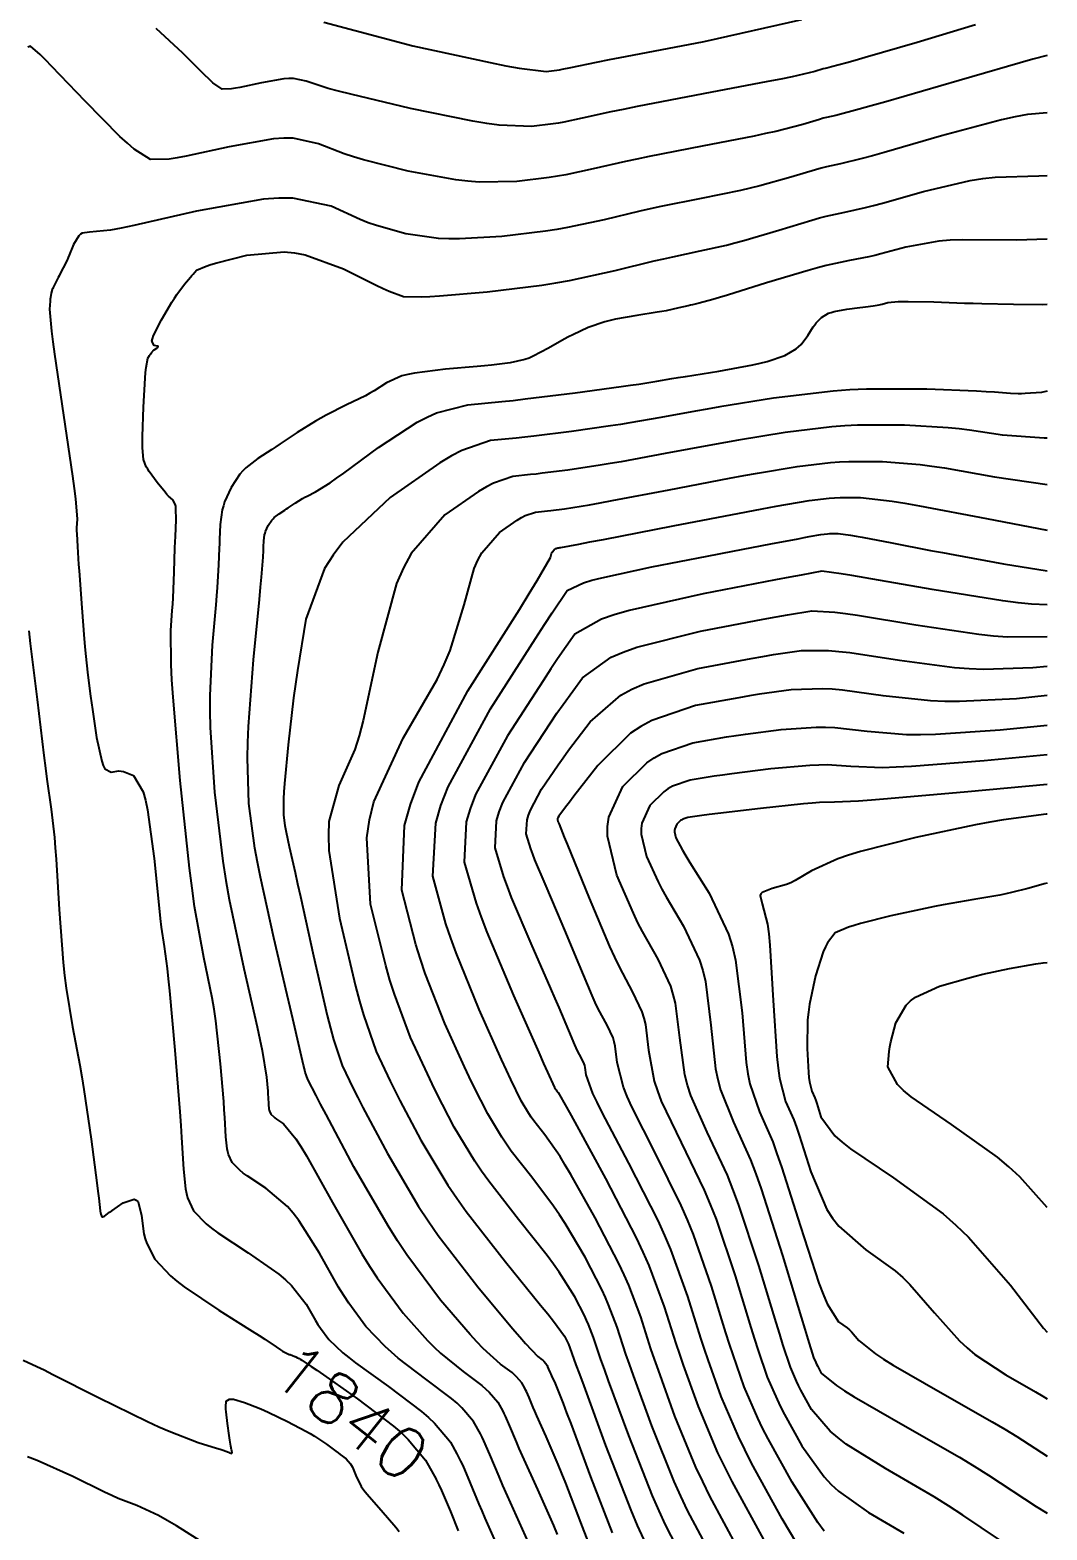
# Model space of a CAD drawing. Header units: metres. Extents: x 837475 to 838479, y 1189012 to 1191015.
# Drawn here: x 838400.2 to 838476.5, y 1190126.6 to 1190239.1 of the extents above; entities that cross this region are included whole.
import ezdxf

# ---------------------------------------------------------------- set-up
doc = ezdxf.new("R2010")
doc.units = ezdxf.units.M
doc.header["$LTSCALE"] = 0.3
doc.layers.add('COTAS 10', color=1, linetype='Continuous')
doc.layers.add('COTAS INT', color=252, linetype='Continuous')
doc.styles.get("Standard").update_dxf_attribs({"font": 'simplex.shx'})

msp = doc.modelspace()

# ---------------------------------------------------------------- linework, layer by layer
at = {"layer": 'COTAS 10'}
for points in [[(838476.51378, 1190237.23742), (838475.446, 1190236.947), (838469.928, 1190235.367), (838464.421, 1190233.765), (838463.325, 1190233.453), (838462.414, 1190233.197), (838460.674, 1190232.745), (838459.972, 1190232.592), (838459.716, 1190232.524), (838459.433, 1190232.445), (838458.19, 1190232.07), (838456.171, 1190231.545), (838455.398, 1190231.372), (838454.534, 1190231.188), (838450.643, 1190230.422), (838446.653, 1190229.648), (838445.726, 1190229.459), (838444.877, 1190229.28), (838442.453, 1190228.723), (838440.406, 1190228.281), (838439.794, 1190228.175), (838439.164, 1190228.076), (838436.725, 1190227.776), (838433.916, 1190227.742), (838433.052, 1190227.81), (838432.15, 1190227.912), (838428.583, 1190228.56), (838425.234, 1190229.403), (838424.469, 1190229.627), (838423.776, 1190229.848), (838421.859, 1190230.614), (838419.942, 1190231.03), (838419.249, 1190231.029), (838418.484, 1190230.979), (838415.136, 1190230.38), (838411.915, 1190229.673), (838411.232, 1190229.554), (838410.639, 1190229.468), (838409.251, 1190229.436), (838408.01, 1190230.219), (838407.51, 1190230.647), (838406.943, 1190231.167), (838404.331, 1190233.809), (838401.845, 1190236.413), (838401.357, 1190236.91), (838400.957, 1190237.309), (838400.235, 1190237.939), (838400.042, 1190237.851)], [(838476.51378, 1190212.05766), (838476.102, 1190211.968), (838474.862, 1190211.872), (838474.593, 1190211.86), (838474.356, 1190211.855), (838473.768, 1190211.889), (838472.575, 1190211.983), (838471.957, 1190212.016), (838471.213, 1190212.052), (838467.486, 1190212.207), (838462.959, 1190212.208), (838461.711, 1190212.147), (838460.465, 1190212.059), (838455.983, 1190211.523), (838451.972, 1190210.872), (838451.023, 1190210.712), (838450.143, 1190210.561), (838447.549, 1190210.09), (838445.218, 1190209.678), (838444.505, 1190209.564), (838443.762, 1190209.45), (838440.834, 1190209.041), (838438.003, 1190208.686), (838437.321, 1190208.607), (838436.683, 1190208.536), (838434.75, 1190208.349), (838432.596, 1190207.615), (838431.82, 1190207.199), (838430.965, 1190206.691), (838427.23, 1190204.09), (838423.678, 1190200.741), (838422.939, 1190199.762), (838422.306, 1190198.761), (838420.905, 1190194.959), (838420.268, 1190191.112), (838420.118, 1190190.082), (838419.978, 1190189.067), (838419.566, 1190185.529), (838419.304, 1190182.63), (838419.26, 1190182.018), (838419.228, 1190181.488), (838419.213, 1190180.263), (838419.318, 1190179.484), (838419.362, 1190179.236), (838419.413, 1190178.974), (838419.647, 1190177.909), (838420.096, 1190175.946), (838420.282, 1190175.118), (838420.493, 1190174.165), (838421.479, 1190169.695), (838422.511, 1190165.225), (838422.752, 1190164.273), (838422.974, 1190163.443), (838423.614, 1190161.479), (838424.449, 1190159.763), (838424.793, 1190159.09), (838425.186, 1190158.332), (838427.017, 1190154.881), (838429.365, 1190150.909), (838430.085, 1190149.822), (838430.835, 1190148.741), (838433.797, 1190144.881), (838436.413, 1190141.755), (838436.944, 1190141.135), (838437.393, 1190140.623), (838438.316, 1190139.66), (838438.639, 1190139.417), (838438.708, 1190139.358), (838438.769, 1190139.302), (838438.915, 1190139.131), (838439.001, 1190138.977), (838439.023, 1190138.933), (838439.044, 1190138.887), (838439.117, 1190138.716), (838439.233, 1190138.441), (838439.282, 1190138.33), (838439.338, 1190138.203), (838439.602, 1190137.62), (838440.199, 1190136.133), (838440.466, 1190135.437), (838440.776, 1190134.619), (838442.26, 1190130.634), (838443.884, 1190126.437)], [(838476.51378, 1190196.0316), (838475.357, 1190196.074), (838474.341, 1190196.186), (838473.188, 1190196.336), (838467.894, 1190197.189), (838462.864, 1190198.065), (838461.879, 1190198.23), (838461.071, 1190198.36), (838459.624, 1190198.547), (838458.078, 1190198.267), (838457.207, 1190198.103), (838456.144, 1190197.901), (838450.707, 1190196.859), (838445.162, 1190195.61), (838444.031, 1190195.278), (838443.075, 1190194.952), (838441.083, 1190193.823), (838439.792, 1190191.992), (838439.277, 1190191.224), (838438.695, 1190190.343), (838436.027, 1190186.215), (838433.634, 1190181.801), (838433.226, 1190180.739), (838432.928, 1190179.747), (838432.769, 1190176.742), (838433.678, 1190173.656), (838434.053, 1190172.613), (838434.482, 1190171.488), (838436.476, 1190166.742), (838438.375, 1190162.469), (838438.743, 1190161.642), (838439.044, 1190160.97), (838439.561, 1190159.827), (838439.646, 1190159.686), (838439.674, 1190159.645), (838439.704, 1190159.603), (838439.827, 1190159.444), (838440.456, 1190158.358), (838440.804, 1190157.73), (838441.228, 1190156.962), (838443.39, 1190153.007), (838445.681, 1190148.565), (838446.187, 1190147.489), (838446.637, 1190146.48), (838447.799, 1190143.39), (838448.672, 1190140.629), (838448.94, 1190139.827), (838449.22, 1190139.009), (838450.327, 1190135.918), (838451.801, 1190132.44), (838452.312, 1190131.377), (838452.868, 1190130.271), (838455.249, 1190125.918)], [(838400.11, 1190194.086), (838400.226, 1190193.136), (838400.732, 1190188.924), (838401.241, 1190184.729), (838401.36, 1190183.791), (838401.469, 1190182.949), (838401.782, 1190180.716), (838402.029, 1190178.583), (838402.096, 1190177.806), (838402.163, 1190176.947), (838402.402, 1190173.17), (838402.699, 1190169.201), (838402.802, 1190168.221), (838402.916, 1190167.294), (838403.403, 1190164.374), (838403.948, 1190161.511), (838404.098, 1190160.62), (838404.247, 1190159.685), (838404.782, 1190155.952), (838405.212, 1190152.687), (838405.296, 1190152.047), (838405.363, 1190151.521), (838405.479, 1190150.579), (838405.501, 1190150.402), (838405.51, 1190150.359), (838405.52, 1190150.319), (838405.567, 1190150.196), (838405.629, 1190150.128), (838405.649, 1190150.122), (838405.67, 1190150.122), (838405.758, 1190150.167), (838406.035, 1190150.372), (838406.176, 1190150.472), (838406.344, 1190150.591), (838407.184, 1190151.176), (838408.017, 1190151.462), (838408.18, 1190151.392), (838408.315, 1190151.257), (838408.558, 1190150.23), (838408.745, 1190148.847), (838408.843, 1190148.488), (838408.961, 1190148.139), (838409.557, 1190146.963), (838410.738, 1190145.701), (838411.225, 1190145.297), (838411.781, 1190144.87), (838414.369, 1190143.133), (838415.801, 1190142.238), (838416.88, 1190141.561), (838417.388, 1190141.238), (838417.815, 1190140.964), (838418.682, 1190140.38), (838418.996, 1190140.149), (838419.075, 1190140.096), (838419.151, 1190140.05), (838419.394, 1190139.923), (838419.605, 1190139.838), (838419.66, 1190139.816), (838419.714, 1190139.796), (838419.897, 1190139.73), (838420.062, 1190139.668), (838420.104, 1190139.65), (838420.145, 1190139.632), (838420.28, 1190139.564), (838420.405, 1190139.495), (838420.473, 1190139.457), (838420.595, 1190139.391), (838421.311, 1190138.906), (838421.719, 1190138.623), (838422.218, 1190138.275), (838424.78, 1190136.481), (838427.481, 1190134.43), (838428.068, 1190133.92), (838428.586, 1190133.434), (838429.875, 1190131.888), (838430.672, 1190130.453), (838430.685, 1190130.429), (838430.879, 1190130.038), (838431.08, 1190129.615), (838431.758, 1190128.02), (838432.324, 1190126.582)], [(838476.51378, 1190184.79181), (838471.789, 1190184.333), (838466.343, 1190183.906), (838465.183, 1190183.846), (838464.174, 1190183.811), (838461.789, 1190183.895), (838460.016, 1190184.02), (838459.394, 1190184.01), (838458.715, 1190183.982), (838455.787, 1190183.721), (838452.853, 1190183.358), (838452.17, 1190183.264), (838451.543, 1190183.175), (838449.743, 1190182.877), (838448.406, 1190182.42), (838448.071, 1190182.229), (838447.75, 1190182.01), (838446.717, 1190180.989), (838446.108, 1190179.669), (838446.055, 1190179.262), (838446.051, 1190178.837), (838446.456, 1190177.155), (838447.329, 1190175.258), (838447.621, 1190174.698), (838447.934, 1190174.123), (838449.248, 1190171.924), (838450.447, 1190169.387), (838450.688, 1190168.6), (838450.891, 1190167.776), (838451.294, 1190164.495), (838451.642, 1190161.241), (838451.81, 1190160.434), (838452.008, 1190159.668), (838452.983, 1190157.242), (838454.262, 1190154.394), (838454.653, 1190153.363), (838455.059, 1190152.226), (838456.661, 1190147.242), (838458.056, 1190142.616), (838458.333, 1190141.704), (838458.562, 1190140.953), (838458.995, 1190139.576), (838459.158, 1190139.196), (838459.218, 1190139.074), (838459.284, 1190138.944), (838459.576, 1190138.416), (838460.716, 1190137.47), (838461.318, 1190137.078), (838462.043, 1190136.629), (838465.696, 1190134.536), (838469.943, 1190132.097), (838471.044, 1190131.431), (838472.112, 1190130.768), (838475.696, 1190128.403), (838476.51378, 1190127.89394)]]:
    msp.add_lwpolyline(points, dxfattribs=at)
at = {"layer": 'COTAS INT'}
for points in [[(838471.153, 1190239.543), (838466.768, 1190238.212), (838462.878, 1190237.079), (838462.113, 1190236.859), (838461.484, 1190236.68), (838460.337, 1190236.373), (838459.986, 1190236.296), (838459.858, 1190236.262), (838459.717, 1190236.223), (838459.095, 1190236.035), (838457.38, 1190235.64), (838456.549, 1190235.47), (838455.563, 1190235.274), (838450.719, 1190234.347), (838445.765, 1190233.401), (838444.71, 1190233.192), (838443.792, 1190233.007), (838441.624, 1190232.533), (838440.269, 1190232.24), (838439.864, 1190232.17), (838439.446, 1190232.104), (838437.831, 1190231.906), (838435.407, 1190232.012), (838434.479, 1190232.138), (838433.44, 1190232.306), (838428.761, 1190233.262), (838424.271, 1190234.325), (838423.352, 1190234.559), (838422.573, 1190234.768), (838420.929, 1190235.307), (838419.971, 1190235.515), (838419.624, 1190235.515), (838419.242, 1190235.489), (838417.568, 1190235.19), (838415.958, 1190234.836), (838415.616, 1190234.777), (838415.32, 1190234.734), (838414.625, 1190234.718), (838413.931, 1190235.188), (838413.634, 1190235.452), (838413.292, 1190235.774), (838411.681, 1190237.418), (838409.663, 1190239.268)], [(838422.259, 1190239.731), (838428.938, 1190237.965), (838434.73, 1190236.7), (838435.907, 1190236.465), (838436.898, 1190236.281), (838438.938, 1190236.036), (838439.729, 1190236.133), (838439.933, 1190236.165), (838440.132, 1190236.199), (838440.795, 1190236.343), (838442.708, 1190236.735), (838443.693, 1190236.926), (838444.876, 1190237.153), (838450.795, 1190238.272), (838458.126, 1190239.935)], [(838476.51378, 1190232.9351), (838475.044, 1190232.797), (838474.118, 1190232.622), (838473.095, 1190232.4), (838468.588, 1190231.201), (838464.298, 1190229.964), (838463.411, 1190229.717), (838462.655, 1190229.512), (838461.011, 1190229.118), (838459.958, 1190228.887), (838459.574, 1190228.786), (838459.15, 1190228.668), (838457.285, 1190228.105), (838454.962, 1190227.45), (838454.248, 1190227.275), (838453.505, 1190227.102), (838450.566, 1190226.497), (838447.541, 1190225.896), (838446.743, 1190225.725), (838445.962, 1190225.552), (838443.281, 1190224.913), (838440.543, 1190224.322), (838439.725, 1190224.18), (838438.881, 1190224.047), (838435.618, 1190223.646), (838432.424, 1190223.472), (838431.624, 1190223.482), (838430.86, 1190223.518), (838428.406, 1190223.857), (838426.196, 1190224.48), (838425.587, 1190224.695), (838424.978, 1190224.928), (838422.788, 1190225.921), (838419.913, 1190226.544), (838418.873, 1190226.544), (838417.726, 1190226.468), (838412.703, 1190225.57), (838407.993, 1190224.481), (838407.044, 1190224.285), (838406.249, 1190224.135), (838404.661, 1190223.972), (838404.124, 1190223.914), (838403.992, 1190223.829), (838403.867, 1190223.715), (838403.477, 1190223.055), (838403.15, 1190222.268), (838403.064, 1190222.074), (838402.981, 1190221.891), (838402.699, 1190221.313), (838402.447, 1190220.831), (838402.382, 1190220.707), (838402.32, 1190220.587), (838402.113, 1190220.189), (838401.947, 1190219.844), (838401.91, 1190219.757), (838401.877, 1190219.674), (838401.79, 1190219.407), (838401.733, 1190219.075), (838401.72, 1190218.952), (838401.706, 1190218.815), (838401.665, 1190218.206), (838401.804, 1190216.561), (838401.904, 1190215.77), (838402.031, 1190214.834), (838403.388, 1190205.677), (838403.513, 1190204.758), (838403.61, 1190203.988), (838403.732, 1190202.452), (838403.701, 1190201.796), (838403.702, 1190201.582), (838403.707, 1190201.353), (838403.756, 1190200.406), (838403.853, 1190199.069), (838403.887, 1190198.594), (838404.089, 1190195.814), (838404.271, 1190193.484), (838404.32, 1190192.919), (838404.368, 1190192.389), (838404.538, 1190190.761), (838404.741, 1190189.189), (838404.811, 1190188.694), (838404.885, 1190188.173), (838405.202, 1190186.074), (838405.585, 1190184.296), (838405.701, 1190183.977), (838405.822, 1190183.733), (838406.295, 1190183.478), (838406.857, 1190183.582), (838407.033, 1190183.564), (838407.218, 1190183.527), (838407.962, 1190183.222), (838408.689, 1190182.002), (838408.863, 1190181.387), (838409.026, 1190180.653), (838409.515, 1190176.999), (838409.882, 1190173.288), (838409.967, 1190172.517), (838410.045, 1190171.857), (838410.266, 1190170.4), (838410.495, 1190168.764), (838410.577, 1190167.992), (838410.667, 1190167.08), (838411.062, 1190162.634), (838411.434, 1190158.01), (838411.51, 1190156.986), (838411.575, 1190156.074), (838411.712, 1190153.707), (838411.865, 1190152.231), (838411.939, 1190151.88), (838412.027, 1190151.555), (838412.462, 1190150.589), (838413.411, 1190149.618), (838413.824, 1190149.289), (838414.301, 1190148.934), (838416.567, 1190147.432), (838418.871, 1190145.823), (838419.373, 1190145.4), (838419.816, 1190144.987), (838420.925, 1190143.574), (838421.625, 1190142.346), (838421.81, 1190142.049), (838421.991, 1190141.772), (838422.614, 1190140.925), (838423.665, 1190139.943), (838424.116, 1190139.58), (838424.636, 1190139.177), (838427.093, 1190137.394), (838429.567, 1190135.53), (838430.098, 1190135.076), (838430.562, 1190134.65), (838431.683, 1190133.337), (838431.745, 1190133.227), (838432.223, 1190132.367), (838432.338, 1190132.158), (838432.508, 1190131.817), (838432.673, 1190131.469), (838433.23, 1190130.159), (838433.873, 1190128.587), (838434.093, 1190128.074), (838434.331, 1190127.528), (838435.342, 1190125.274)], [(838437.613, 1190125.717), (838436.029, 1190129.218), (838435.692, 1190129.977), (838435.398, 1190130.645), (838434.701, 1190132.298), (838434.266, 1190133.324), (838434.136, 1190133.596), (838434.003, 1190133.863), (838433.491, 1190134.785), (838432.614, 1190135.813), (838432.25, 1190136.147), (838431.835, 1190136.502), (838429.899, 1190137.96), (838427.825, 1190139.538), (838427.323, 1190139.969), (838426.852, 1190140.396), (838425.41, 1190141.914), (838424.12, 1190143.666), (838423.745, 1190144.241), (838423.362, 1190144.855), (838421.914, 1190147.396), (838420.385, 1190149.844), (838419.951, 1190150.399), (838419.512, 1190150.902), (838417.89, 1190152.275), (838416.497, 1190153.198), (838416.204, 1190153.416), (838415.95, 1190153.619), (838415.367, 1190154.216), (838415.1, 1190154.809), (838415.045, 1190155.009), (838415, 1190155.225), (838414.906, 1190156.132), (838414.822, 1190157.587), (838414.782, 1190158.148), (838414.735, 1190158.777), (838414.506, 1190161.619), (838414.147, 1190164.841), (838414.018, 1190165.71), (838413.875, 1190166.568), (838413.255, 1190169.583), (838412.553, 1190173.411), (838412.359, 1190174.782), (838412.166, 1190176.288), (838411.47, 1190182.851), (838410.939, 1190189.105), (838410.849, 1190190.417), (838410.785, 1190191.546), (838410.758, 1190194.108), (838410.88, 1190195.613), (838410.91, 1190196.077), (838410.937, 1190196.56), (838411.017, 1190198.472), (838411.079, 1190200.318), (838411.095, 1190200.759), (838411.111, 1190201.17), (838411.163, 1190202.402), (838411.155, 1190203.26), (838411.134, 1190203.436), (838411.104, 1190203.585), (838410.924, 1190203.899), (838410.598, 1190204.186), (838410.476, 1190204.318), (838410.34, 1190204.472), (838409.732, 1190205.218), (838409.151, 1190206.023), (838409.031, 1190206.215), (838408.929, 1190206.394), (838408.71, 1190206.926), (838408.65, 1190207.8), (838408.647, 1190208.194), (838408.651, 1190208.654), (838408.719, 1190210.864), (838408.836, 1190213.031), (838408.871, 1190213.465), (838408.907, 1190213.826), (838409.047, 1190214.528), (838409.18, 1190214.736), (838409.212, 1190214.786), (838409.242, 1190214.832), (838409.331, 1190214.971), (838409.436, 1190215.09), (838409.476, 1190215.124), (838409.52, 1190215.159), (838409.721, 1190215.288), (838409.829, 1190215.401), (838409.815, 1190215.425), (838409.782, 1190215.445), (838409.507, 1190215.494), (838409.351, 1190215.806), (838409.394, 1190215.993), (838409.475, 1190216.223), (838410.076, 1190217.416), (838410.853, 1190218.721), (838411.045, 1190219.022), (838411.227, 1190219.297), (838411.798, 1190220.073), (838412.244, 1190220.603), (838412.346, 1190220.724), (838412.44, 1190220.833), (838412.705, 1190221.131), (838413.41, 1190221.441), (838413.782, 1190221.558), (838414.23, 1190221.688), (838416.484, 1190222.269), (838419.269, 1190222.516), (838420.05, 1190222.436), (838420.837, 1190222.29), (838423.718, 1190221.229), (838426.181, 1190220.008), (838426.704, 1190219.763), (838427.159, 1190219.558), (838428.229, 1190219.154), (838429.571, 1190219.124), (838430.197, 1190219.154), (838430.933, 1190219.202), (838434.512, 1190219.517), (838438.598, 1190220.019), (838439.655, 1190220.185), (838440.68, 1190220.363), (838444.11, 1190221.103), (838447.046, 1190221.825), (838447.76, 1190221.991), (838448.43, 1190222.144), (838450.49, 1190222.572), (838452.475, 1190223.015), (838453.098, 1190223.177), (838453.753, 1190223.355), (838456.38, 1190224.139), (838458.867, 1190224.89), (838459.432, 1190225.048), (838459.944, 1190225.183), (838461.348, 1190225.49), (838462.895, 1190225.827), (838463.497, 1190225.981), (838464.175, 1190226.162), (838467.248, 1190227.035), (838470.744, 1190227.852), (838471.687, 1190227.997), (838472.62, 1190228.108), (838475.9, 1190228.214), (838476.51378, 1190228.23164)], [(838476.51378, 1190223.45993), (838474.223, 1190223.394), (838470.195, 1190223.418), (838469.256, 1190223.372), (838468.392, 1190223.304), (838465.908, 1190222.869), (838464.052, 1190222.36), (838463.584, 1190222.245), (838463.136, 1190222.142), (838461.685, 1190221.863), (838459.93, 1190221.479), (838459.29, 1190221.31), (838458.584, 1190221.113), (838455.476, 1190220.174), (838452.544, 1190219.26), (838451.948, 1190219.079), (838451.446, 1190218.929), (838450.414, 1190218.647), (838449.924, 1190218.545), (838449.764, 1190218.509), (838449.593, 1190218.469), (838448.89, 1190218.296), (838447.935, 1190218.091), (838447.606, 1190218.032), (838447.249, 1190217.971), (838445.729, 1190217.74), (838444.133, 1190217.454), (838443.73, 1190217.358), (838443.342, 1190217.255), (838442.079, 1190216.822), (838440.922, 1190216.294), (838440.602, 1190216.131), (838440.281, 1190215.96), (838439.119, 1190215.283), (838437.969, 1190214.671), (838437.655, 1190214.542), (838437.343, 1190214.43), (838436.231, 1190214.173), (838434.818, 1190214.014), (838434.316, 1190213.965), (838433.766, 1190213.914), (838431.379, 1190213.71), (838429.056, 1190213.42), (838428.546, 1190213.314), (838428.094, 1190213.198), (838426.945, 1190212.687), (838426.016, 1190212.077), (838425.703, 1190211.898), (838425.366, 1190211.716), (838423.949, 1190211.022), (838422.423, 1190210.266), (838422.017, 1190210.044), (838421.619, 1190209.817), (838420.241, 1190208.953), (838418.979, 1190208.11), (838418.654, 1190207.895), (838418.34, 1190207.69), (838417.293, 1190207.017), (838416.391, 1190206.307), (838416.168, 1190206.078), (838415.957, 1190205.835), (838415.291, 1190204.838), (838414.807, 1190203.75), (838414.71, 1190203.449), (838414.63, 1190203.148), (838414.474, 1190202.063), (838414.425, 1190200.94), (838414.412, 1190200.616), (838414.4, 1190200.285), (838414.356, 1190199.04), (838414.256, 1190197.334), (838414.207, 1190196.713), (838414.15, 1190196.026), (838413.868, 1190193.008), (838413.689, 1190189.226), (838413.696, 1190188.057), (838413.729, 1190186.836), (838414.051, 1190181.988), (838414.682, 1190176.802), (838414.908, 1190175.368), (838415.157, 1190173.935), (838416.244, 1190168.765), (838417.256, 1190164.372), (838417.458, 1190163.428), (838417.626, 1190162.602), (838417.951, 1190160.604), (838418.036, 1190159.544), (838418.053, 1190159.309), (838418.068, 1190159.1), (838418.1, 1190158.557), (838418.135, 1190158.219), (838418.152, 1190158.138), (838418.172, 1190158.064), (838418.272, 1190157.842), (838418.489, 1190157.62), (838418.584, 1190157.544), (838418.693, 1190157.463), (838419.213, 1190157.118), (838420.154, 1190155.98), (838420.529, 1190155.398), (838420.954, 1190154.701), (838422.903, 1190151.218), (838425.099, 1190147.364), (838425.68, 1190146.433), (838426.249, 1190145.561), (838428.206, 1190142.903), (838430.039, 1190140.849), (838430.53, 1190140.357), (838431.014, 1190139.9), (838432.705, 1190138.527), (838434.103, 1190137.473), (838434.403, 1190137.217), (838434.666, 1190136.976), (838435.299, 1190136.234), (838435.669, 1190135.568), (838435.765, 1190135.375), (838435.859, 1190135.178), (838436.173, 1190134.438), (838436.676, 1190133.244), (838436.889, 1190132.761), (838437.132, 1190132.213), (838438.276, 1190129.685), (838439.484, 1190126.975), (838439.768, 1190126.313)], [(838442.627, 1190124.354), (838441.529, 1190127.193), (838440.403, 1190130.154), (838440.117, 1190130.875), (838439.842, 1190131.554), (838438.939, 1190133.652), (838438.235, 1190135.208), (838438.085, 1190135.545), (838437.955, 1190135.842), (838437.645, 1190136.577), (838437.451, 1190137.033), (838437.394, 1190137.154), (838437.335, 1190137.272), (838437.107, 1190137.682), (838436.717, 1190138.139), (838436.556, 1190138.287), (838436.371, 1190138.445), (838435.511, 1190139.093), (838434.204, 1190140.261), (838433.737, 1190140.746), (838433.226, 1190141.302), (838431.001, 1190143.892), (838428.473, 1190147.28), (838427.769, 1190148.338), (838427.065, 1190149.449), (838424.508, 1190153.892), (838422.415, 1190157.804), (838422.003, 1190158.58), (838421.663, 1190159.221), (838421.042, 1190160.426), (838420.857, 1190160.993), (838420.793, 1190161.232), (838420.724, 1190161.506), (838420.426, 1190162.795), (838419.926, 1190164.987), (838419.729, 1190165.831), (838419.507, 1190166.778), (838418.491, 1190171.055), (838417.487, 1190175.61), (838417.272, 1190176.732), (838417.084, 1190177.793), (838416.632, 1190181.126), (838416.518, 1190184.567), (838416.544, 1190185.698), (838416.593, 1190186.905), (838416.978, 1190191.908), (838417.42, 1190196.439), (838417.505, 1190197.349), (838417.575, 1190198.109), (838417.696, 1190199.608), (838417.713, 1190200.116), (838417.719, 1190200.251), (838417.724, 1190200.384), (838417.744, 1190200.842), (838417.807, 1190201.285), (838417.84, 1190201.408), (838417.88, 1190201.531), (838418.077, 1190201.975), (838418.349, 1190202.382), (838418.436, 1190202.481), (838418.527, 1190202.575), (838418.895, 1190202.865), (838419.322, 1190203.14), (838419.451, 1190203.224), (838419.583, 1190203.311), (838420.098, 1190203.656), (838420.661, 1190204.008), (838420.824, 1190204.101), (838420.989, 1190204.191), (838421.612, 1190204.5), (838422.732, 1190205.191), (838423.21, 1190205.523), (838423.761, 1190205.916), (838426.361, 1190207.84), (838429.261, 1190209.742), (838430.001, 1190210.12), (838430.715, 1190210.433), (838433.064, 1190211.029), (838435.618, 1190211.276), (838436.461, 1190211.37), (838437.361, 1190211.475), (838441.102, 1190211.943), (838444.552, 1190212.403), (838445.269, 1190212.502), (838445.884, 1190212.589), (838447.245, 1190212.802), (838448.374, 1190213), (838448.843, 1190213.078), (838449.38, 1190213.167), (838451.881, 1190213.568), (838454.432, 1190214.031), (838455, 1190214.158), (838455.508, 1190214.284), (838456.842, 1190214.733), (838457.681, 1190215.232), (838457.876, 1190215.39), (838458.056, 1190215.556), (838458.57, 1190216.226), (838458.977, 1190216.876), (838459.088, 1190217.03), (838459.2, 1190217.173), (838459.597, 1190217.592), (838460.128, 1190217.896), (838460.323, 1190217.965), (838460.539, 1190218.028), (838461.495, 1190218.202), (838462.462, 1190218.321), (838462.686, 1190218.35), (838462.89, 1190218.377), (838463.467, 1190218.46), (838463.911, 1190218.54), (838464.031, 1190218.565), (838464.15, 1190218.593), (838464.568, 1190218.703), (838465.347, 1190218.783), (838465.693, 1190218.791), (838466.095, 1190218.792), (838468.019, 1190218.746), (838470.33, 1190218.667), (838470.976, 1190218.648), (838471.626, 1190218.631), (838473.994, 1190218.579), (838476.168, 1190218.566), (838476.51378, 1190218.57126)], [(838476.51378, 1190208.53222), (838476.31, 1190208.53), (838473.173, 1190208.76), (838470.697, 1190209.144), (838469.92, 1190209.229), (838469.104, 1190209.305), (838465.827, 1190209.5), (838462.303, 1190209.501), (838461.331, 1190209.454), (838460.362, 1190209.386), (838456.874, 1190208.968), (838453.375, 1190208.388), (838452.399, 1190208.218), (838451.419, 1190208.044), (838447.853, 1190207.378), (838444.553, 1190206.766), (838443.741, 1190206.625), (838442.973, 1190206.497), (838440.566, 1190206.138), (838438.644, 1190205.898), (838438.181, 1190205.844), (838437.748, 1190205.796), (838436.435, 1190205.669), (838434.973, 1190205.17), (838434.446, 1190204.888), (838433.866, 1190204.543), (838431.33, 1190202.777), (838428.805, 1190199.874), (838428.232, 1190198.812), (838427.714, 1190197.64), (838426.298, 1190192.473), (838425.204, 1190187.354), (838424.889, 1190186.21), (838424.569, 1190185.185), (838423.365, 1190182.473), (838422.621, 1190179.77), (838422.589, 1190178.751), (838422.634, 1190177.615), (838423.424, 1190172.532), (838424.629, 1190167.44), (838424.934, 1190166.297), (838425.228, 1190165.271), (838426.187, 1190162.532), (838427.234, 1190160.304), (838427.583, 1190159.601), (838427.958, 1190158.859), (838429.525, 1190155.87), (838431.554, 1190152.503), (838432.219, 1190151.524), (838432.93, 1190150.525), (838435.87, 1190146.745), (838438.519, 1190143.511), (838439.045, 1190142.856), (838439.481, 1190142.305), (838440.308, 1190141.182), (838440.516, 1190140.779), (838440.562, 1190140.681), (838440.603, 1190140.589), (838440.709, 1190140.308), (838441.165, 1190139.04), (838441.426, 1190138.325), (838441.747, 1190137.453), (838443.393, 1190132.992), (838445.289, 1190128.119), (838445.767, 1190126.988), (838446.225, 1190125.951)], [(838449.594, 1190123.723), (838447.886, 1190127.031), (838447.404, 1190128.085), (838446.917, 1190129.199), (838445.126, 1190133.723), (838443.615, 1190137.842), (838443.305, 1190138.701), (838443.041, 1190139.437), (838442.481, 1190141.079), (838442.112, 1190142.062), (838441.969, 1190142.383), (838441.808, 1190142.725), (838441.079, 1190144.139), (838439.918, 1190145.969), (838439.485, 1190146.575), (838439.003, 1190147.223), (838436.86, 1190149.92), (838434.623, 1190152.794), (838434.083, 1190153.554), (838433.577, 1190154.299), (838432.034, 1190156.86), (838430.729, 1190159.387), (838430.373, 1190160.111), (838430.019, 1190160.845), (838428.759, 1190163.584), (838427.541, 1190166.825), (838427.214, 1190167.876), (838426.891, 1190168.994), (838425.76, 1190173.584), (838425.464, 1190178.55), (838425.668, 1190179.904), (838425.995, 1190181.249), (838428.208, 1190186.032), (838430.746, 1190190.44), (838431.278, 1190191.548), (838431.737, 1190192.608), (838432.777, 1190196.032), (838433.523, 1190198.756), (838433.796, 1190199.374), (838434.098, 1190199.933), (838435.429, 1190201.464), (838436.766, 1190202.395), (838437.072, 1190202.577), (838437.35, 1190202.726), (838438.121, 1190202.988), (838438.813, 1190203.055), (838439.041, 1190203.081), (838439.285, 1190203.109), (838440.299, 1190203.236), (838442.183, 1190203.544), (838442.976, 1190203.687), (838443.887, 1190203.854), (838448.157, 1190204.666), (838452.696, 1190205.526), (838453.775, 1190205.724), (838454.779, 1190205.905), (838457.764, 1190206.413), (838460.259, 1190206.712), (838460.952, 1190206.76), (838461.647, 1190206.794), (838464.167, 1190206.794), (838466.994, 1190206.557), (838467.883, 1190206.441), (838468.818, 1190206.304), (838472.578, 1190205.63), (838476.51378, 1190205.06062)], [(838451.479, 1190124.455), (838449.547, 1190128.111), (838449.04, 1190129.183), (838448.545, 1190130.28), (838446.86, 1190134.455), (838445.483, 1190138.231), (838445.183, 1190139.076), (838444.918, 1190139.834), (838444.254, 1190141.849), (838443.62, 1190143.534), (838443.375, 1190144.085), (838443.099, 1190144.672), (838441.849, 1190147.095), (838440.355, 1190149.633), (838439.924, 1190150.293), (838439.487, 1190150.934), (838437.849, 1190153.095), (838436.317, 1190155.064), (838435.947, 1190155.584), (838435.6, 1190156.095), (838434.543, 1190157.849), (838433.501, 1190159.915), (838433.163, 1190160.621), (838432.804, 1190161.387), (838431.331, 1190164.637), (838429.855, 1190168.38), (838429.494, 1190169.455), (838429.153, 1190170.548), (838428.096, 1190174.637), (838428.295, 1190179.485), (838428.746, 1190181.057), (838429.369, 1190182.728), (838433.05, 1190189.591), (838436.923, 1190195.694), (838437.667, 1190196.886), (838438.269, 1190197.862), (838439.255, 1190199.591), (838439.332, 1190199.872), (838439.36, 1190199.935), (838439.391, 1190199.993), (838439.529, 1190200.151), (838439.666, 1190200.247), (838439.698, 1190200.266), (838439.727, 1190200.281), (838439.806, 1190200.308), (838439.878, 1190200.315), (838439.901, 1190200.318), (838439.926, 1190200.321), (838440.031, 1190200.334), (838441.394, 1190200.591), (838442.212, 1190200.748), (838443.222, 1190200.943), (838448.462, 1190201.954), (838453.972, 1190203.009), (838455.152, 1190203.23), (838456.182, 1190203.422), (838458.655, 1190203.858), (838460.156, 1190204.038), (838460.573, 1190204.067), (838460.991, 1190204.087), (838462.507, 1190204.087), (838464.885, 1190203.809), (838465.846, 1190203.654), (838466.94, 1190203.465), (838471.983, 1190202.501), (838476.51378, 1190201.63712)], [(838453.364, 1190125.187), (838451.207, 1190129.191), (838450.676, 1190130.28), (838450.173, 1190131.36), (838448.593, 1190135.187), (838447.352, 1190138.62), (838447.062, 1190139.451), (838446.795, 1190140.232), (838446.026, 1190142.619), (838445.129, 1190145.007), (838444.781, 1190145.787), (838444.39, 1190146.619), (838442.619, 1190150.051), (838440.791, 1190153.298), (838440.364, 1190154.012), (838439.971, 1190154.646), (838438.838, 1190156.269), (838438.01, 1190157.333), (838437.81, 1190157.615), (838437.623, 1190157.89), (838437.052, 1190158.838), (838436.272, 1190160.442), (838435.953, 1190161.132), (838435.59, 1190161.928), (838433.904, 1190165.689), (838432.168, 1190169.934), (838431.774, 1190171.034), (838431.416, 1190172.102), (838430.433, 1190175.689), (838430.643, 1190179.665), (838431.037, 1190180.978), (838431.578, 1190182.383), (838434.743, 1190188.223), (838438.132, 1190193.502), (838438.813, 1190194.554), (838439.382, 1190195.427), (838440.508, 1190197.1), (838441.724, 1190197.684), (838442.349, 1190197.871), (838443.099, 1190198.069), (838446.853, 1190198.877), (838451.004, 1190199.676), (838452.943, 1190200.05), (838455.794, 1190200.6), (838457.85, 1190200.994), (838458.285, 1190201.076), (838458.663, 1190201.147), (838459.546, 1190201.303), (838460.053, 1190201.364), (838460.193, 1190201.374), (838460.335, 1190201.38), (838460.847, 1190201.38), (838461.778, 1190201.261), (838462.183, 1190201.192), (838462.652, 1190201.108), (838464.881, 1190200.678), (838467.773, 1190200.115), (838468.661, 1190199.948), (838469.587, 1190199.776), (838473.244, 1190199.115), (838476.51378, 1190198.57104)], [(838458.843, 1190123.785), (838456.65, 1190127.49), (838454.349, 1190131.662), (838453.827, 1190132.684), (838453.354, 1190133.649), (838452.06, 1190136.65), (838451.088, 1190139.398), (838450.819, 1190140.202), (838450.549, 1190141.026), (838449.571, 1190144.16), (838448.296, 1190147.676), (838447.838, 1190148.74), (838447.336, 1190149.844), (838445.142, 1190154.16), (838443.135, 1190157.956), (838442.75, 1190158.732), (838442.439, 1190159.389), (838441.931, 1190160.769), (838441.862, 1190161.33), (838441.828, 1190161.47), (838441.786, 1190161.605), (838441.581, 1190162.039), (838441.284, 1190162.593), (838441.185, 1190162.804), (838441.078, 1190163.039), (838440.632, 1190164.095), (838439.896, 1190165.837), (838439.607, 1190166.504), (838439.281, 1190167.252), (838437.795, 1190170.62), (838436.332, 1190174.088), (838436.02, 1190174.898), (838435.748, 1190175.644), (838435.105, 1190177.795), (838435.213, 1190179.829), (838435.415, 1190180.5), (838435.691, 1190181.219), (838437.311, 1190184.207), (838439.259, 1190187.183), (838439.742, 1190187.895), (838440.201, 1190188.558), (838441.658, 1190190.546), (838443.805, 1190192.101), (838444.701, 1190192.491), (838445.726, 1190192.863), (838450.514, 1190194.063), (838455.224, 1190194.956), (838456.199, 1190195.135), (838457.033, 1190195.285), (838458.857, 1190195.582), (838460.6, 1190195.484), (838461.382, 1190195.386), (838462.295, 1190195.256), (838466.673, 1190194.53), (838471.386, 1190193.831), (838472.509, 1190193.718), (838473.554, 1190193.641), (838476.51378, 1190193.65144)], [(838459.803, 1190126.563), (838459.311, 1190127.206), (838457.381, 1190130.221), (838455.583, 1190133.483), (838455.175, 1190134.282), (838454.805, 1190135.035), (838453.794, 1190137.381), (838452.957, 1190139.787), (838452.697, 1190140.578), (838452.425, 1190141.424), (838451.343, 1190144.931), (838449.987, 1190148.813), (838449.542, 1190149.896), (838449.067, 1190150.982), (838447.102, 1190154.931), (838445.353, 1190158.384), (838445.015, 1190159.158), (838444.739, 1190159.852), (838444.272, 1190161.7), (838444.119, 1190162.941), (838444.043, 1190163.253), (838443.951, 1190163.551), (838443.498, 1190164.51), (838442.841, 1190165.736), (838442.621, 1190166.202), (838442.385, 1190166.723), (838441.397, 1190169.06), (838440.341, 1190171.625), (838440.061, 1190172.289), (838439.788, 1190172.934), (838438.847, 1190175.097), (838438.083, 1190176.91), (838437.92, 1190177.334), (838437.778, 1190177.723), (838437.442, 1190178.847), (838437.498, 1190179.91), (838437.603, 1190180.262), (838437.748, 1190180.637), (838438.594, 1190182.199), (838439.822, 1190184.024), (838440.207, 1190184.566), (838440.611, 1190185.123), (838442.232, 1190187.268), (838444.536, 1190189.249), (838445.371, 1190189.703), (838446.29, 1190190.116), (838450.321, 1190191.266), (838454.303, 1190192.011), (838455.192, 1190192.168), (838455.988, 1190192.303), (838458.089, 1190192.617), (838460.129, 1190192.609), (838460.885, 1190192.542), (838461.725, 1190192.447), (838465.452, 1190191.872), (838469.583, 1190191.326), (838470.678, 1190191.25), (838471.751, 1190191.207), (838475.452, 1190191.322), (838476.51378, 1190191.43766)], [(838476.51378, 1190189.22957), (838474.231, 1190188.992), (838469.948, 1190188.773), (838468.846, 1190188.782), (838467.78, 1190188.821), (838464.231, 1190189.213), (838461.156, 1190189.638), (838460.388, 1190189.698), (838459.657, 1190189.733), (838457.322, 1190189.652), (838454.943, 1190189.322), (838454.185, 1190189.2), (838453.383, 1190189.065), (838450.129, 1190188.47), (838446.854, 1190187.369), (838446.04, 1190186.916), (838445.267, 1190186.398), (838442.807, 1190183.991), (838441.02, 1190181.689), (838440.671, 1190181.236), (838440.385, 1190180.864), (838439.878, 1190180.191), (838439.805, 1190180.055), (838439.792, 1190180.023), (838439.783, 1190179.992), (838439.778, 1190179.9), (838439.807, 1190179.802), (838439.82, 1190179.769), (838439.834, 1190179.732), (838439.9, 1190179.575), (838440.295, 1190178.616), (838440.516, 1190178.074), (838440.785, 1190177.413), (838442.163, 1190174.024), (838443.693, 1190170.407), (838444.058, 1190169.601), (838444.398, 1190168.879), (838445.415, 1190166.981), (838446.117, 1190165.496), (838446.258, 1190165.035), (838446.376, 1190164.553), (838446.612, 1190162.632), (838447.04, 1190160.315), (838447.28, 1190159.583), (838447.572, 1190158.812), (838449.062, 1190155.701), (838450.799, 1190152.119), (838451.246, 1190151.052), (838451.678, 1190149.951), (838453.116, 1190145.701), (838454.302, 1190141.821), (838454.576, 1190140.953), (838454.825, 1190140.176), (838455.527, 1190138.113), (838456.256, 1190136.422), (838456.523, 1190135.879), (838456.817, 1190135.303), (838458.113, 1190132.953), (838459.78, 1190130.628), (838460.308, 1190130.068), (838460.865, 1190129.545), (838463.119, 1190127.959), (838465.771, 1190126.396)], [(838474.407, 1190124.931), (838470.209, 1190127.75), (838469.111, 1190128.452), (838468.041, 1190129.12), (838464.407, 1190131.247), (838461.454, 1190133.087), (838460.813, 1190133.573), (838460.248, 1190134.049), (838458.844, 1190135.684), (838458.051, 1190137.124), (838457.87, 1190137.476), (838457.707, 1190137.809), (838457.261, 1190138.844), (838456.694, 1190140.564), (838456.454, 1190141.329), (838456.179, 1190142.218), (838454.888, 1190146.471), (838453.369, 1190151.088), (838452.949, 1190152.207), (838452.53, 1190153.257), (838451.022, 1190156.471), (838449.79, 1190159.24), (838449.545, 1190160.009), (838449.341, 1190160.778), (838448.953, 1190163.564), (838448.633, 1190166.165), (838448.473, 1190166.818), (838448.282, 1190167.442), (838447.331, 1190169.453), (838446.155, 1190171.527), (838445.822, 1190172.192), (838445.485, 1190172.895), (838444.241, 1190175.759), (838443.54, 1190178.674), (838443.545, 1190179.41), (838443.638, 1190180.115), (838444.693, 1190182.401), (838446.483, 1190184.171), (838447.038, 1190184.55), (838447.62, 1190184.881), (838449.936, 1190185.674), (838452.463, 1190186.12), (838453.177, 1190186.232), (838453.898, 1190186.34), (838456.555, 1190186.686), (838459.186, 1190186.858), (838459.891, 1190186.854), (838460.586, 1190186.829), (838463.01, 1190186.554), (838465.977, 1190186.316), (838467.015, 1190186.314), (838468.146, 1190186.34), (838473.01, 1190186.663), (838476.51378, 1190187.01372)], [(838476.51378, 1190182.56584), (838470.568, 1190182.003), (838464.54, 1190181.472), (838463.352, 1190181.378), (838462.372, 1190181.306), (838460.568, 1190181.236), (838459.447, 1190181.211), (838458.897, 1190181.167), (838458.244, 1190181.107), (838455.02, 1190180.756), (838451.809, 1190180.376), (838451.163, 1190180.297), (838450.622, 1190180.229), (838449.55, 1190180.081), (838449.193, 1190179.958), (838449.103, 1190179.907), (838449.017, 1190179.849), (838448.741, 1190179.576), (838448.578, 1190179.223), (838448.564, 1190179.114), (838448.563, 1190179), (838448.671, 1190178.551), (838449.173, 1190177.621), (838449.419, 1190177.204), (838449.713, 1190176.719), (838451.164, 1190174.395), (838452.612, 1190171.333), (838452.904, 1190170.383), (838453.148, 1190169.388), (838453.634, 1190165.427), (838453.943, 1190161.704), (838454.075, 1190160.86), (838454.227, 1190160.096), (838454.943, 1190158.012), (838455.929, 1190155.747), (838456.251, 1190154.868), (838456.595, 1190153.882), (838458.012, 1190149.412), (838459.397, 1190145.166), (838459.72, 1190144.32), (838460.016, 1190143.617), (838460.867, 1190142.267), (838461.513, 1190141.798), (838461.681, 1190141.65), (838461.843, 1190141.495), (838462.389, 1190140.867), (838463.639, 1190139.859), (838464.245, 1190139.463), (838464.965, 1190139.017), (838468.506, 1190136.985), (838472.409, 1190134.764), (838473.357, 1190134.2), (838474.248, 1190133.656), (838476.51378, 1190132.18163)], [(838476.51378, 1190180.33334), (838476.446, 1190180.327), (838473.255, 1190179.905), (838472.228, 1190179.73), (838471.138, 1190179.529), (838466.683, 1190178.592), (838462.523, 1190177.536), (838461.619, 1190177.26), (838460.823, 1190176.991), (838458.844, 1190176.077), (838457.613, 1190175.346), (838457.289, 1190175.191), (838456.973, 1190175.057), (838455.89, 1190174.745), (838455.145, 1190174.465), (838455.041, 1190174.351), (838454.982, 1190174.221), (838455.139, 1190173.619), (838455.539, 1190172.076), (838455.633, 1190171.353), (838455.72, 1190170.502), (838455.975, 1190166.359), (838456.244, 1190162.167), (838456.34, 1190161.285), (838456.445, 1190160.524), (838456.903, 1190158.783), (838457.507, 1190157.395), (838457.704, 1190156.857), (838457.914, 1190156.253), (838458.783, 1190153.516), (838459.999, 1190150.689), (838460.428, 1190150.028), (838460.898, 1190149.42), (838462.931, 1190147.664), (838465.116, 1190146.08), (838465.683, 1190145.58), (838466.232, 1190145.053), (838468.076, 1190142.931), (838469.95, 1190140.82), (838470.518, 1190140.301), (838471.108, 1190139.81), (838473.418, 1190138.273), (838475.653, 1190137.002), (838476.196, 1190136.678), (838476.51378, 1190136.48422)], [(838476.51378, 1190175.15678), (838476.299, 1190175.102), (838476.046, 1190175.035), (838475.087, 1190174.76), (838473.859, 1190174.447), (838473.436, 1190174.358), (838472.977, 1190174.266), (838471.021, 1190173.925), (838468.734, 1190173.524), (838468.066, 1190173.395), (838467.383, 1190173.259), (838464.794, 1190172.7), (838462.521, 1190172.134), (838462.037, 1190171.992), (838461.618, 1190171.857), (838460.629, 1190171.424), (838460.051, 1190170.694), (838459.89, 1190170.372), (838459.729, 1190169.998), (838459.142, 1190168.213), (838458.686, 1190166.084), (838458.607, 1190165.492), (838458.548, 1190164.899), (838458.505, 1190162.751), (838458.615, 1190160.95), (838458.652, 1190160.576), (838458.692, 1190160.256), (838458.863, 1190159.553), (838459.085, 1190159.044), (838459.157, 1190158.846), (838459.234, 1190158.625), (838459.553, 1190157.62), (838460.6, 1190156.213), (838461.137, 1190155.737), (838461.78, 1190155.224), (838464.995, 1190153.062), (838468.719, 1190150.361), (838469.684, 1190149.509), (838470.621, 1190148.612), (838473.763, 1190144.995), (838476.261, 1190141.782), (838476.51378, 1190141.47533)], [(838476.51378, 1190150.83606), (838474.473, 1190153.127), (838473.657, 1190153.88), (838472.798, 1190154.609), (838469.335, 1190157.059), (838466.326, 1190159.122), (838465.753, 1190159.609), (838465.293, 1190160.059), (838464.571, 1190161.376), (838464.67, 1190162.538), (838464.727, 1190162.889), (838464.797, 1190163.253), (838465.158, 1190164.675), (838465.935, 1190166.013), (838466.267, 1190166.325), (838466.65, 1190166.611), (838468.458, 1190167.43), (838470.562, 1190168.032), (838471.133, 1190168.181), (838471.699, 1190168.322), (838473.698, 1190168.768), (838475.669, 1190169.106), (838476.218, 1190169.18), (838476.51378, 1190169.21448)], [(838399.694, 1190139.377), (838400.704, 1190138.917), (838401.256, 1190138.646), (838401.926, 1190138.313), (838405.329, 1190136.591), (838409.018, 1190134.778), (838409.868, 1190134.388), (838410.643, 1190134.045), (838412.825, 1190133.212), (838414.205, 1190132.786), (838414.475, 1190132.7), (838414.696, 1190132.629), (838415.088, 1190132.488), (838415.162, 1190132.444), (838415.182, 1190132.434), (838415.202, 1190132.425), (838415.275, 1190132.397), (838415.332, 1190132.391), (838415.343, 1190132.396), (838415.352, 1190132.403), (838415.363, 1190132.449), (838415.348, 1190132.561), (838415.34, 1190132.609), (838415.329, 1190132.664), (838415.275, 1190132.925), (838415.194, 1190133.374), (838415.166, 1190133.548), (838415.136, 1190133.743), (838415.01, 1190134.626), (838414.909, 1190135.505), (838414.896, 1190135.698), (838414.889, 1190135.869), (838414.915, 1190136.304), (838415.168, 1190136.468), (838415.303, 1190136.468), (838415.467, 1190136.449), (838416.296, 1190136.215), (838417.409, 1190135.776), (838417.752, 1190135.628), (838418.111, 1190135.467), (838419.532, 1190134.789), (838420.907, 1190134.066), (838421.235, 1190133.877), (838421.541, 1190133.693), (838422.458, 1190133.071), (838423.15, 1190132.544), (838423.314, 1190132.419), (838423.465, 1190132.305), (838423.913, 1190131.97), (838424.25, 1190131.615), (838424.331, 1190131.487), (838424.408, 1190131.346), (838424.642, 1190130.734), (838425.057, 1190129.911), (838425.248, 1190129.638), (838425.472, 1190129.346), (838426.554, 1190128.128), (838427.655, 1190126.86), (838427.891, 1190126.536)], [(838414.477, 1190124.883), (838411.204, 1190126.944), (838410.486, 1190127.366), (838409.849, 1190127.723), (838408.229, 1190128.476), (838406.829, 1190129.011), (838406.331, 1190129.231), (838405.786, 1190129.481), (838403.419, 1190130.644), (838400.75, 1190131.859), (838400.014, 1190132.142)]]:
    msp.add_lwpolyline(points, dxfattribs=at)

# ---------------------------------------------------------------- texts
at = {"layer": 'COTAS 10', "insert": (838417.995, 1190138.072), "char_height": 3.799998, "attachment_point": 7, "rotation": 321.5761692}
msp.add_mtext('1840', dxfattribs=at)

doc.saveas('drawing.dxf')
